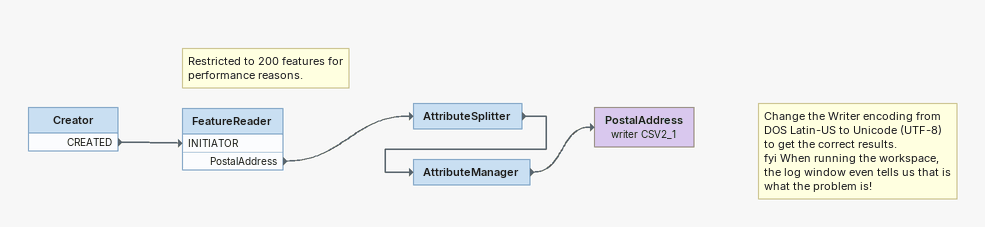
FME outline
Creator
    CREATED -> FeatureReader [INITIATOR]
Note: Restricted to 200 features for performance reasons.
FeatureReader
    PostalAddress -> AttributeSplitter
AttributeSplitter
    -> AttributeManager
AttributeManager
    -> PostalAddress (writer CSV2_1)
Note: Change the Writer encoding from DOS Latin-US to Unicode (UTF-8) to get the correct results. / fyi When running the workspace, the log window even tells us that is what the problem is!
PostalAddress (writer CSV2_1)
